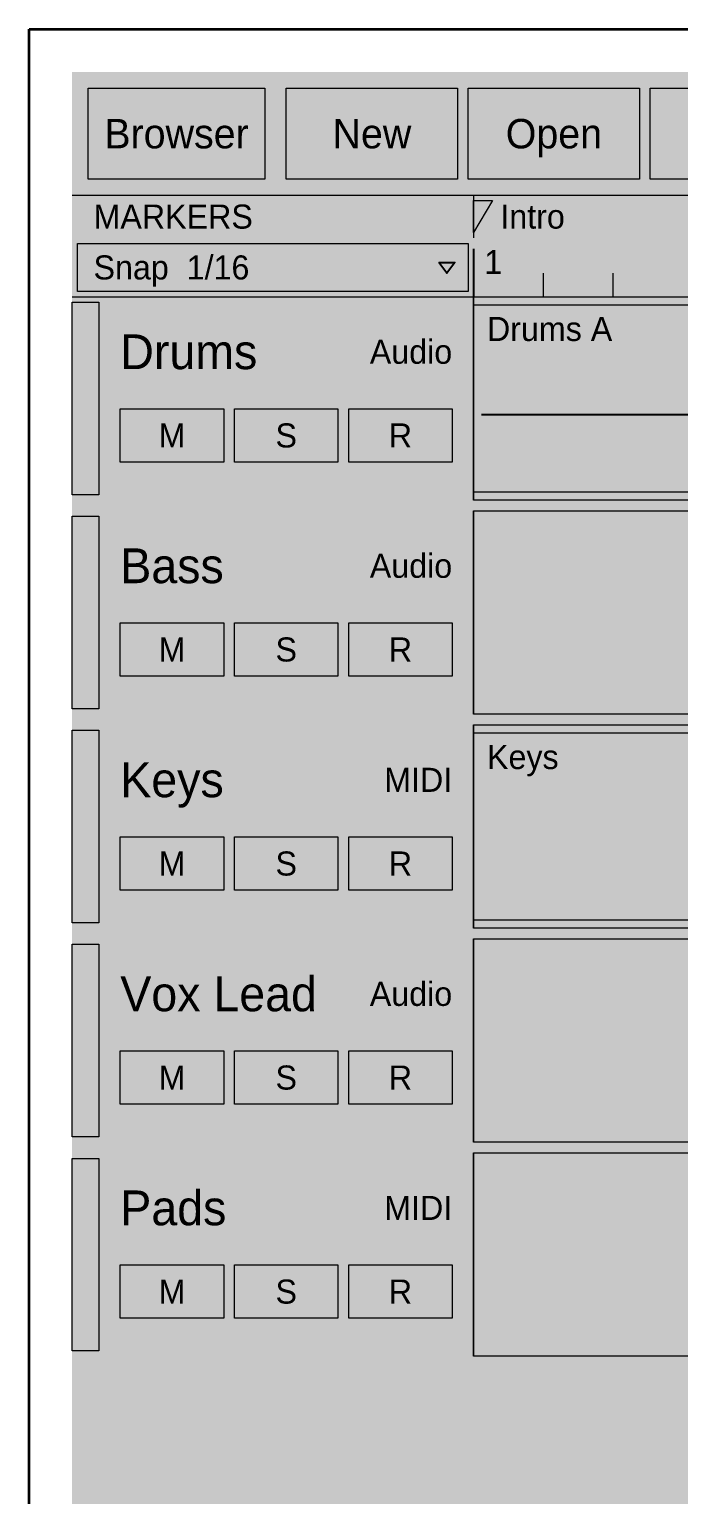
# Model space of a CAD drawing. Extents: x -16 to 3552, y -6016 to 16.
# Drawn here: x -16 to 227, y -5492 to -4944 of the extents above; entities that cross this region are included whole.
import ezdxf
from ezdxf.enums import TextEntityAlignment as Align

# ---------------------------------------------------------------- set-up
doc = ezdxf.new("R2010")
doc.units = 0
for name, color, linetype, lineweight, true_color in [('FORGE-SHEET', 7, 'Continuous', 35, 0x9aa2a8), ('UI-ACCENT', 7, 'Continuous', 18, 0xe0902f), ('UI-CLIP', 7, 'Continuous', 13, 0x2d3135), ('UI-GHOST', 7, 'Continuous', 9, 0x555c62), ('UI-HAIRLINE', 7, 'Continuous', 9, 0x34383c)]:
    doc.layers.add(name, color=color, linetype=linetype, lineweight=lineweight, true_color=true_color)
for name, color, linetype, true_color in [('UI-MIDI-NOTE', 7, 'Continuous', 0xe0902f), ('UI-PANEL-BG', 7, 'Continuous', 0x232629), ('UI-RAISED', 7, 'Continuous', 0x2d3135), ('UI-SHELL-BG', 7, 'Continuous', 0x1a1c1e), ('UI-TEXT', 7, 'Continuous', 0xd6d9dc), ('UI-TEXT-SEC', 7, 'Continuous', 0x8a9095), ('UI-WAVEFORM', 7, 'Continuous', 0x707b84)]:
    doc.layers.add(name, color=color, linetype=linetype, true_color=true_color)

msp = doc.modelspace()

# ---------------------------------------------------------------- hatches: boundary and pattern name
at = {"layer": 'UI-CLIP', "true_color": 0x222528}
h = msp.add_hatch(color=7, dxfattribs=at)
h.dxf.hatch_style = 1
h.paths.add_polyline_path([(150, -5044), (1600, -5044), (1600, -5120), (150, -5120)])
at = {"layer": 'UI-CLIP', "true_color": 0xc86e3c}
h = msp.add_hatch(color=7, dxfattribs=at)
h.dxf.hatch_style = 1
h.paths.add_polyline_path([(0, -5046), (10, -5046), (10, -5118), (0, -5118)])
at = {"layer": 'UI-CLIP', "true_color": 0x79482c}
h = msp.add_hatch(color=7, dxfattribs=at)
h.dxf.hatch_style = 1
h.paths.add_polyline_path([(150, -5047), (566, -5047), (566, -5117), (150, -5117)])
at = {"layer": 'UI-CLIP', "true_color": 0x4e9aa6}
h = msp.add_hatch(color=7, dxfattribs=at)
h.dxf.hatch_style = 1
h.paths.add_polyline_path([(0, -5126), (10, -5126), (10, -5198), (0, -5198)])
at = {"layer": 'UI-CLIP', "true_color": 0x222528}
h = msp.add_hatch(color=7, dxfattribs=at)
h.dxf.hatch_style = 1
h.paths.add_polyline_path([(150, -5124), (1600, -5124), (1600, -5200), (150, -5200)])
at = {"layer": 'UI-CLIP', "true_color": 0x9a6fb0}
h = msp.add_hatch(color=7, dxfattribs=at)
h.dxf.hatch_style = 1
h.paths.add_polyline_path([(0, -5206), (10, -5206), (10, -5278), (0, -5278)])
at = {"layer": 'UI-CLIP', "true_color": 0x222528}
h = msp.add_hatch(color=7, dxfattribs=at)
h.dxf.hatch_style = 1
h.paths.add_polyline_path([(150, -5204), (1600, -5204), (1600, -5280), (150, -5280)])
at = {"layer": 'UI-CLIP', "true_color": 0x6d624c}
h = msp.add_hatch(color=7, dxfattribs=at)
h.dxf.hatch_style = 1
h.paths.add_polyline_path([(150, -5207), (566, -5207), (566, -5277), (150, -5277)])
at = {"layer": 'UI-CLIP', "true_color": 0x222528}
h = msp.add_hatch(color=7, dxfattribs=at)
h.dxf.hatch_style = 1
h.paths.add_polyline_path([(150, -5284), (1600, -5284), (1600, -5360), (150, -5360)])
at = {"layer": 'UI-CLIP', "true_color": 0x6fa855}
h = msp.add_hatch(color=7, dxfattribs=at)
h.dxf.hatch_style = 1
h.paths.add_polyline_path([(0, -5286), (10, -5286), (10, -5358), (0, -5358)])
at = {"layer": 'UI-CLIP', "true_color": 0xc95b6b}
h = msp.add_hatch(color=7, dxfattribs=at)
h.dxf.hatch_style = 1
h.paths.add_polyline_path([(0, -5366), (10, -5366), (10, -5438), (0, -5438)])
at = {"layer": 'UI-CLIP', "true_color": 0x222528}
h = msp.add_hatch(color=7, dxfattribs=at)
h.dxf.hatch_style = 1
h.paths.add_polyline_path([(150, -5364), (1600, -5364), (1600, -5440), (150, -5440)])
at = {"layer": 'UI-MIDI-NOTE', "true_color": 0xeac68a}
h = msp.add_hatch(color=7, dxfattribs=at)
h.dxf.hatch_style = 1
h.paths.add_polyline_path([(171.64, -5225), (190.27, -5225), (190.27, -5230.86), (171.64, -5230.86)])
h = msp.add_hatch(color=7, dxfattribs=at)
h.dxf.hatch_style = 1
h.paths.add_polyline_path([(153, -5238.71), (171.64, -5238.71), (171.64, -5244.57), (153, -5244.57)])
h = msp.add_hatch(color=7, dxfattribs=at)
h.dxf.hatch_style = 1
h.paths.add_polyline_path([(190.27, -5252.43), (208.91, -5252.43), (208.91, -5258.29), (190.27, -5258.29)])
h = msp.add_hatch(color=7, dxfattribs=at)
h.dxf.hatch_style = 1
h.paths.add_polyline_path([(208.91, -5259.29), (235, -5259.29), (235, -5265.14), (208.91, -5265.14)])
at = {"layer": 'UI-PANEL-BG'}
h = msp.add_hatch(color=256, dxfattribs=at)
h.dxf.hatch_style = 1
h.paths.add_polyline_path([(0, -4960), (1600, -4960), (1600, -5006), (0, -5006)])
h = msp.add_hatch(color=256, dxfattribs=at)
h.dxf.hatch_style = 1
h.paths.add_polyline_path([(0, -5006), (1600, -5006), (1600, -5022), (0, -5022)])
h = msp.add_hatch(color=256, dxfattribs=at)
h.dxf.hatch_style = 1
h.paths.add_polyline_path([(0, -5022), (1600, -5022), (1600, -5044), (0, -5044)])
h = msp.add_hatch(color=256, dxfattribs=at)
h.dxf.hatch_style = 1
h.paths.add_polyline_path([(0, -5044), (150, -5044), (150, -5120), (0, -5120)])
h = msp.add_hatch(color=256, dxfattribs=at)
h.dxf.hatch_style = 1
h.paths.add_polyline_path([(0, -5124), (150, -5124), (150, -5200), (0, -5200)])
h = msp.add_hatch(color=256, dxfattribs=at)
h.dxf.hatch_style = 1
h.paths.add_polyline_path([(0, -5204), (150, -5204), (150, -5280), (0, -5280)])
h = msp.add_hatch(color=256, dxfattribs=at)
h.dxf.hatch_style = 1
h.paths.add_polyline_path([(0, -5284), (150, -5284), (150, -5360), (0, -5360)])
h = msp.add_hatch(color=256, dxfattribs=at)
h.dxf.hatch_style = 1
h.paths.add_polyline_path([(0, -5364), (150, -5364), (150, -5440), (0, -5440)])
at = {"layer": 'UI-RAISED'}
h = msp.add_hatch(color=256, dxfattribs=at)
h.dxf.hatch_style = 1
h.paths.add_polyline_path([(6, -4966), (72, -4966), (72, -5000), (6, -5000)])
h = msp.add_hatch(color=256, dxfattribs=at)
h.dxf.hatch_style = 1
h.paths.add_polyline_path([(80, -4966), (144, -4966), (144, -5000), (80, -5000)])
h = msp.add_hatch(color=256, dxfattribs=at)
h.dxf.hatch_style = 1
h.paths.add_polyline_path([(148, -4966), (212, -4966), (212, -5000), (148, -5000)])
h = msp.add_hatch(color=256, dxfattribs=at)
h.dxf.hatch_style = 1
h.paths.add_polyline_path([(216, -4966), (280, -4966), (280, -5000), (216, -5000)])
h = msp.add_hatch(color=256, dxfattribs=at)
h.dxf.hatch_style = 1
h.paths.add_polyline_path([(2, -5024), (148, -5024), (148, -5042), (2, -5042)])
h = msp.add_hatch(color=256, dxfattribs=at)
h.dxf.hatch_style = 1
h.paths.add_polyline_path([(18, -5085.8), (56.67, -5085.8), (56.67, -5105.8), (18, -5105.8)])
h = msp.add_hatch(color=256, dxfattribs=at)
h.dxf.hatch_style = 1
h.paths.add_polyline_path([(60.67, -5085.8), (99.33, -5085.8), (99.33, -5105.8), (60.67, -5105.8)])
h = msp.add_hatch(color=256, dxfattribs=at)
h.dxf.hatch_style = 1
h.paths.add_polyline_path([(103.33, -5085.8), (142, -5085.8), (142, -5105.8), (103.33, -5105.8)])
h = msp.add_hatch(color=256, dxfattribs=at)
h.dxf.hatch_style = 1
h.paths.add_polyline_path([(18, -5165.8), (56.67, -5165.8), (56.67, -5185.8), (18, -5185.8)])
h = msp.add_hatch(color=256, dxfattribs=at)
h.dxf.hatch_style = 1
h.paths.add_polyline_path([(60.67, -5165.8), (99.33, -5165.8), (99.33, -5185.8), (60.67, -5185.8)])
h = msp.add_hatch(color=256, dxfattribs=at)
h.dxf.hatch_style = 1
h.paths.add_polyline_path([(103.33, -5165.8), (142, -5165.8), (142, -5185.8), (103.33, -5185.8)])
h = msp.add_hatch(color=256, dxfattribs=at)
h.dxf.hatch_style = 1
h.paths.add_polyline_path([(18, -5245.8), (56.67, -5245.8), (56.67, -5265.8), (18, -5265.8)])
h = msp.add_hatch(color=256, dxfattribs=at)
h.dxf.hatch_style = 1
h.paths.add_polyline_path([(60.67, -5245.8), (99.33, -5245.8), (99.33, -5265.8), (60.67, -5265.8)])
h = msp.add_hatch(color=256, dxfattribs=at)
h.dxf.hatch_style = 1
h.paths.add_polyline_path([(103.33, -5245.8), (142, -5245.8), (142, -5265.8), (103.33, -5265.8)])
h = msp.add_hatch(color=256, dxfattribs=at)
h.dxf.hatch_style = 1
h.paths.add_polyline_path([(18, -5325.8), (56.67, -5325.8), (56.67, -5345.8), (18, -5345.8)])
h = msp.add_hatch(color=256, dxfattribs=at)
h.dxf.hatch_style = 1
h.paths.add_polyline_path([(60.67, -5325.8), (99.33, -5325.8), (99.33, -5345.8), (60.67, -5345.8)])
h = msp.add_hatch(color=256, dxfattribs=at)
h.dxf.hatch_style = 1
h.paths.add_polyline_path([(103.33, -5325.8), (142, -5325.8), (142, -5345.8), (103.33, -5345.8)])
h = msp.add_hatch(color=256, dxfattribs=at)
h.dxf.hatch_style = 1
h.paths.add_polyline_path([(18, -5405.8), (56.67, -5405.8), (56.67, -5425.8), (18, -5425.8)])
h = msp.add_hatch(color=256, dxfattribs=at)
h.dxf.hatch_style = 1
h.paths.add_polyline_path([(60.67, -5405.8), (99.33, -5405.8), (99.33, -5425.8), (60.67, -5425.8)])
h = msp.add_hatch(color=256, dxfattribs=at)
h.dxf.hatch_style = 1
h.paths.add_polyline_path([(103.33, -5405.8), (142, -5405.8), (142, -5425.8), (103.33, -5425.8)])
at = {"layer": 'UI-SHELL-BG'}
h = msp.add_hatch(color=256, dxfattribs=at)
h.dxf.hatch_style = 1
h.paths.add_polyline_path([(0, -5006), (1600, -5006), (1600, -5936), (0, -5936)])
at = {"layer": 'UI-WAVEFORM'}
h = msp.add_hatch(color=256, dxfattribs=at)
h.dxf.hatch_style = 1
h.paths.add_polyline_path([(153, -5079.74), (156.01, -5075.32), (159.03, -5072.13), (162.04, -5071.83), (165.06, -5071.62), (168.07, -5071.36), (171.09, -5072.38), (174.1, -5072.12), (177.12, -5071.79), (180.13, -5071.36), (183.15, -5072.97), (186.16, -5073.4), (189.18, -5074.24), (192.19, -5073.23), (195.21, -5073.17), (198.22, -5074.65), (201.24, -5073.76), (204.25, -5073.61), (207.26, -5074.33), (210.28, -5074.99), (213.29, -5076.23), (216.31, -5077.24), (219.32, -5077.32), (222.34, -5078.12), (225.35, -5078.6), (228.37, -5079.02), (231.38, -5079.61), (234.4, -5079.88), (237.41, -5080.3), (240.43, -5080.68), (243.44, -5081.23), (246.46, -5081.69), (249.47, -5081.64), (252.49, -5081.28), (255.5, -5080.9), (258.51, -5080.54), (261.53, -5079.6), (264.54, -5078.8), (267.56, -5078.22), (270.57, -5077.77), (273.59, -5077.76), (276.6, -5077.64), (279.62, -5077.29), (282.63, -5077.26), (285.65, -5075.87), (288.66, -5075.6), (291.68, -5074.41), (294.69, -5074.52), (297.71, -5073.18), (300.72, -5072.55), (303.74, -5073.97), (306.75, -5074.08), (309.76, -5072.31), (312.78, -5072.37), (315.79, -5070.98), (318.81, -5071.68), (321.82, -5072.81), (324.84, -5071.82), (327.85, -5070.86), (330.87, -5071.72), (333.88, -5072.62), (336.9, -5072.38), (339.91, -5070.52), (342.93, -5070.16), (345.94, -5071.77), (348.96, -5072.26), (351.97, -5072.94), (354.99, -5073.44), (358, -5071.83), (361.01, -5072.72), (364.03, -5072.3), (367.04, -5072.48), (370.06, -5073.32), (373.07, -5072.61), (376.09, -5073.77), (379.1, -5073.39), (382.12, -5074.48), (385.13, -5074.58), (388.15, -5075.21), (391.16, -5075.61), (394.18, -5074.84), (397.19, -5075), (400.21, -5076.06), (403.22, -5076.06), (406.24, -5077.15), (409.25, -5077.72), (412.26, -5077.83), (415.28, -5078.37), (418.29, -5079.28), (421.31, -5079.5), (424.32, -5080.24), (427.34, -5080.84), (430.35, -5081.34), (433.37, -5081.7), (436.38, -5081.63), (439.4, -5081.42), (442.41, -5081.09), (445.43, -5080.41), (448.44, -5080.03), (451.46, -5079.3), (454.47, -5078.89), (457.49, -5078.35), (460.5, -5077.19), (463.51, -5076.97), (466.53, -5076.48), (469.54, -5075.53), (472.56, -5075.97), (475.57, -5076.07), (478.59, -5074.48), (481.6, -5073.64), (484.62, -5074.22), (487.63, -5074.49), (490.65, -5073.22), (493.66, -5071.95), (496.68, -5072.96), (499.69, -5071.47), (502.71, -5070.76), (505.72, -5071.02), (508.74, -5071.54), (511.75, -5072.59), (514.76, -5073.24), (517.78, -5071.01), (520.79, -5071.84), (523.81, -5070.96), (526.82, -5071.76), (529.84, -5070.61), (532.85, -5070.69), (535.87, -5071.59), (538.88, -5072.42), (541.9, -5071.44), (544.91, -5072.75), (547.93, -5073.07), (550.94, -5072.49), (553.96, -5071.61), (556.97, -5071.9), (559.99, -5072.97), (563, -5072.23), (563, -5103.77), (559.99, -5103.03), (556.97, -5104.1), (553.96, -5104.39), (550.94, -5103.51), (547.93, -5102.93), (544.91, -5103.25), (541.9, -5104.56), (538.88, -5103.58), (535.87, -5104.41), (532.85, -5105.31), (529.84, -5105.39), (526.82, -5104.24), (523.81, -5105.04), (520.79, -5104.16), (517.78, -5104.99), (514.76, -5102.76), (511.75, -5103.41), (508.74, -5104.46), (505.72, -5104.98), (502.71, -5105.24), (499.69, -5104.53), (496.68, -5103.04), (493.66, -5104.05), (490.65, -5102.78), (487.63, -5101.51), (484.62, -5101.78), (481.6, -5102.36), (478.59, -5101.52), (475.57, -5099.93), (472.56, -5100.03), (469.54, -5100.47), (466.53, -5099.52), (463.51, -5099.03), (460.5, -5098.81), (457.49, -5097.65), (454.47, -5097.11), (451.46, -5096.7), (448.44, -5095.97), (445.43, -5095.59), (442.41, -5094.91), (439.4, -5094.58), (436.38, -5094.37), (433.37, -5094.3), (430.35, -5094.66), (427.34, -5095.16), (424.32, -5095.76), (421.31, -5096.5), (418.29, -5096.72), (415.28, -5097.63), (412.26, -5098.17), (409.25, -5098.28), (406.24, -5098.85), (403.22, -5099.94), (400.21, -5099.94), (397.19, -5101), (394.18, -5101.16), (391.16, -5100.39), (388.15, -5100.79), (385.13, -5101.42), (382.12, -5101.52), (379.1, -5102.61), (376.09, -5102.23), (373.07, -5103.39), (370.06, -5102.68), (367.04, -5103.52), (364.03, -5103.7), (361.01, -5103.28), (358, -5104.17), (354.99, -5102.56), (351.97, -5103.06), (348.96, -5103.74), (345.94, -5104.23), (342.93, -5105.84), (339.91, -5105.48), (336.9, -5103.62), (333.88, -5103.38), (330.87, -5104.28), (327.85, -5105.14), (324.84, -5104.18), (321.82, -5103.19), (318.81, -5104.32), (315.79, -5105.02), (312.78, -5103.63), (309.76, -5103.69), (306.75, -5101.92), (303.74, -5102.03), (300.72, -5103.45), (297.71, -5102.82), (294.69, -5101.48), (291.68, -5101.59), (288.66, -5100.4), (285.65, -5100.13), (282.63, -5098.74), (279.62, -5098.71), (276.6, -5098.36), (273.59, -5098.24), (270.57, -5098.23), (267.56, -5097.78), (264.54, -5097.2), (261.53, -5096.4), (258.51, -5095.46), (255.5, -5095.1), (252.49, -5094.72), (249.47, -5094.36), (246.46, -5094.31), (243.44, -5094.77), (240.43, -5095.32), (237.41, -5095.7), (234.4, -5096.12), (231.38, -5096.39), (228.37, -5096.98), (225.35, -5097.4), (222.34, -5097.88), (219.32, -5098.68), (216.31, -5098.76), (213.29, -5099.77), (210.28, -5101.01), (207.26, -5101.67), (204.25, -5102.39), (201.24, -5102.24), (198.22, -5101.35), (195.21, -5102.83), (192.19, -5102.77), (189.18, -5101.76), (186.16, -5102.6), (183.15, -5103.03), (180.13, -5104.64), (177.12, -5104.21), (174.1, -5103.88), (171.09, -5103.62), (168.07, -5104.64), (165.06, -5104.38), (162.04, -5104.17), (159.03, -5103.87), (156.01, -5100.68), (153, -5096.26)])

# ---------------------------------------------------------------- linework, layer by layer
at = {"layer": 'FORGE-SHEET'}
msp.add_lwpolyline([(-16, -4944), (1616, -4944), (1616, -6016), (-16, -6016)], close=True, dxfattribs=at)
at = {"layer": 'UI-ACCENT'}
msp.add_lwpolyline([(150, -5008), (157, -5008), (150, -5020)], close=True, dxfattribs=at)
at = {"layer": 'UI-GHOST'}
for p, q in [((150, -5044), (150, -5120)), ((150, -5124), (150, -5200)), ((150, -5204), (150, -5280)), ((150, -5284), (150, -5360)), ((150, -5364), (150, -5440))]:
    msp.add_line(p, q, dxfattribs=at)
at = {"layer": 'UI-HAIRLINE'}
for p, q in [((0, -5006), (1600, -5006)), ((150, -5006), (150, -5022)), ((176, -5035.2), (176, -5044)), ((202, -5035.2), (202, -5044)), ((0, -5044), (1600, -5044))]:
    msp.add_line(p, q, dxfattribs=at)
for points in [[(6, -4966), (72, -4966), (72, -5000), (6, -5000)], [(80, -4966), (144, -4966), (144, -5000), (80, -5000)], [(148, -4966), (212, -4966), (212, -5000), (148, -5000)], [(216, -4966), (280, -4966), (280, -5000), (216, -5000)], [(2, -5024), (148, -5024), (148, -5042), (2, -5042)], [(0, -5046), (10, -5046), (10, -5118), (0, -5118)], [(18, -5085.8), (56.67, -5085.8), (56.67, -5105.8), (18, -5105.8)], [(60.67, -5085.8), (99.33, -5085.8), (99.33, -5105.8), (60.67, -5105.8)], [(103.33, -5085.8), (142, -5085.8), (142, -5105.8), (103.33, -5105.8)], [(0, -5126), (10, -5126), (10, -5198), (0, -5198)], [(18, -5165.8), (56.67, -5165.8), (56.67, -5185.8), (18, -5185.8)], [(60.67, -5165.8), (99.33, -5165.8), (99.33, -5185.8), (60.67, -5185.8)], [(103.33, -5165.8), (142, -5165.8), (142, -5185.8), (103.33, -5185.8)], [(0, -5206), (10, -5206), (10, -5278), (0, -5278)], [(18, -5245.8), (56.67, -5245.8), (56.67, -5265.8), (18, -5265.8)], [(60.67, -5245.8), (99.33, -5245.8), (99.33, -5265.8), (60.67, -5265.8)], [(103.33, -5245.8), (142, -5245.8), (142, -5265.8), (103.33, -5265.8)], [(0, -5286), (10, -5286), (10, -5358), (0, -5358)], [(18, -5325.8), (56.67, -5325.8), (56.67, -5345.8), (18, -5345.8)], [(60.67, -5325.8), (99.33, -5325.8), (99.33, -5345.8), (60.67, -5345.8)], [(103.33, -5325.8), (142, -5325.8), (142, -5345.8), (103.33, -5345.8)], [(0, -5366), (10, -5366), (10, -5438), (0, -5438)], [(18, -5405.8), (56.67, -5405.8), (56.67, -5425.8), (18, -5425.8)], [(60.67, -5405.8), (99.33, -5405.8), (99.33, -5425.8), (60.67, -5425.8)], [(103.33, -5405.8), (142, -5405.8), (142, -5425.8), (103.33, -5425.8)]]:
    msp.add_lwpolyline(points, close=True, dxfattribs=at)
at = {"layer": 'UI-HAIRLINE', "true_color": 0x141618}
for points in [[(150, -5044), (1600, -5044), (1600, -5120), (150, -5120)], [(150, -5124), (1600, -5124), (1600, -5200), (150, -5200)], [(150, -5204), (1600, -5204), (1600, -5280), (150, -5280)], [(150, -5284), (1600, -5284), (1600, -5360), (150, -5360)], [(150, -5364), (1600, -5364), (1600, -5440), (150, -5440)]]:
    msp.add_lwpolyline(points, close=True, dxfattribs=at)
at = {"layer": 'UI-HAIRLINE', "true_color": 0x101010}
for points in [[(150, -5047), (566, -5047), (566, -5117), (150, -5117)], [(150, -5207), (566, -5207), (566, -5277), (150, -5277)]]:
    msp.add_lwpolyline(points, close=True, dxfattribs=at)
at = {"layer": 'UI-TEXT-SEC'}
msp.add_line((150, -5026), (150, -5044), dxfattribs=at)
msp.add_lwpolyline([(137, -5031.2), (143, -5031.2), (140, -5035.1)], close=True, dxfattribs=at)
at = {"layer": 'UI-WAVEFORM'}
msp.add_line((153, -5088), (563, -5088), dxfattribs=at)

# ---------------------------------------------------------------- texts
at = {"layer": 'UI-TEXT'}
for s, height, p in [('Browser', 11, (39, -4983)), ('New', 11, (112, -4983)), ('Open', 11, (180, -4983)), ('M', 9, (37.33, -5095.8)), ('S', 9, (80, -5095.8)), ('R', 9, (122.67, -5095.8)), ('M', 9, (37.33, -5175.8)), ('S', 9, (80, -5175.8)), ('R', 9, (122.67, -5175.8)), ('M', 9, (37.33, -5255.8)), ('S', 9, (80, -5255.8)), ('R', 9, (122.67, -5255.8)), ('M', 9, (37.33, -5335.8)), ('S', 9, (80, -5335.8)), ('R', 9, (122.67, -5335.8)), ('M', 9, (37.33, -5415.8)), ('S', 9, (80, -5415.8)), ('R', 9, (122.67, -5415.8))]:
    msp.add_text(s, height=height, dxfattribs=at).set_placement(p, align=Align.MIDDLE_CENTER)
for s, height, p in [('Snap  1/16', 9, (8, -5033)), ('Drums A', 9, (155, -5056)), ('Drums', 13, (18, -5064.52)), ('Bass', 13, (18, -5144.52)), ('Keys', 9, (155, -5216)), ('Keys', 13, (18, -5224.52)), ('Vox Lead', 13, (18, -5304.52)), ('Pads', 13, (18, -5384.52))]:
    msp.add_text(s, height=height, dxfattribs=at).set_placement(p, align=Align.MIDDLE_LEFT)
at = {"layer": 'UI-TEXT-SEC'}
for s, p in [('MARKERS', (8, -5014)), ('Intro', (160, -5014)), ('1', (154, -5031))]:
    msp.add_text(s, height=9, dxfattribs=at).set_placement(p, align=Align.MIDDLE_LEFT)
for s, p in [('Audio', (142, -5064.52)), ('Audio', (142, -5144.52)), ('MIDI', (142, -5224.52)), ('Audio', (142, -5304.52)), ('MIDI', (142, -5384.52))]:
    msp.add_text(s, height=9, dxfattribs=at).set_placement(p, align=Align.MIDDLE_RIGHT)

doc.saveas('drawing.dxf')
